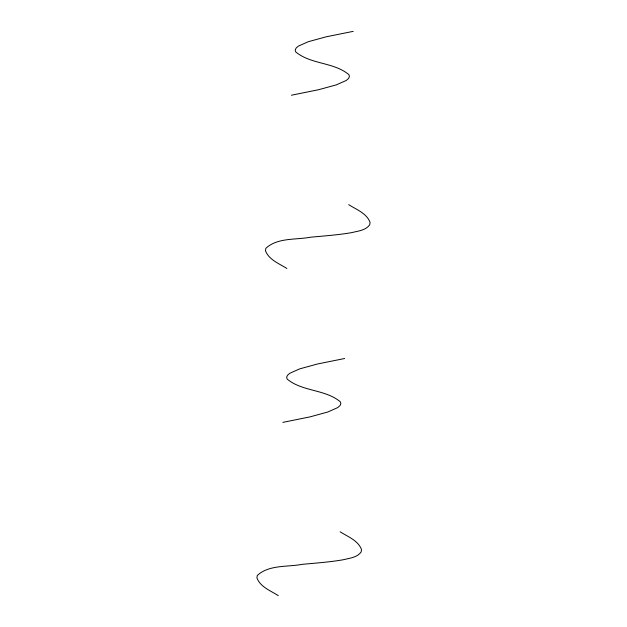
<?xml version="1.0" encoding="UTF-8"?>
<svg xmlns="http://www.w3.org/2000/svg" width="627" height="627" viewBox="0 0 627 627"><rect width="100%" height="100%" fill="white"/><g stroke="black" fill="none" stroke-linecap="round" stroke-linejoin="round"><path stroke-width="0.94" d="M353.228 31.35L326.087 36.828L308.265 41.719L298.413 46.092L296.069 48.114L295.215 50.042L295.693 51.884C310.726 64.542 333.917 62.026 348.941 74.684L349.427 76.525L348.573 78.453L346.222 80.475L336.378 84.849L318.555 89.732L291.414 95.218M344.662 358.503L317.521 363.989L299.698 368.872L289.846 373.245L287.503 375.267L286.649 377.195L287.127 379.037C302.159 391.695 325.342 389.179 340.375 401.836L340.853 403.678L340.006 405.606L337.655 407.628L327.811 412.002L309.981 416.892L282.848 422.371M348.69 204.629C356.285 209.528 366.701 213.266 370.087 222.389L369.726 224.779C365.69 230.485 357.852 231.057 351.598 232.641C338.008 235 324.23 235.909 310.522 237.218C295.85 239.984 277.393 237.476 265.84 248.339L265.48 250.729C268.865 259.852 279.281 263.599 286.876 268.497M340.124 531.782C347.719 536.681 358.135 540.419 361.52 549.55L361.16 551.94C357.124 557.646 349.286 558.21 343.032 559.793C329.441 562.153 315.663 563.062 301.955 564.378C287.276 567.137 268.826 564.629 257.274 575.5L256.913 577.882C260.299 587.013 270.715 590.752 278.31 595.65"/></g></svg>
